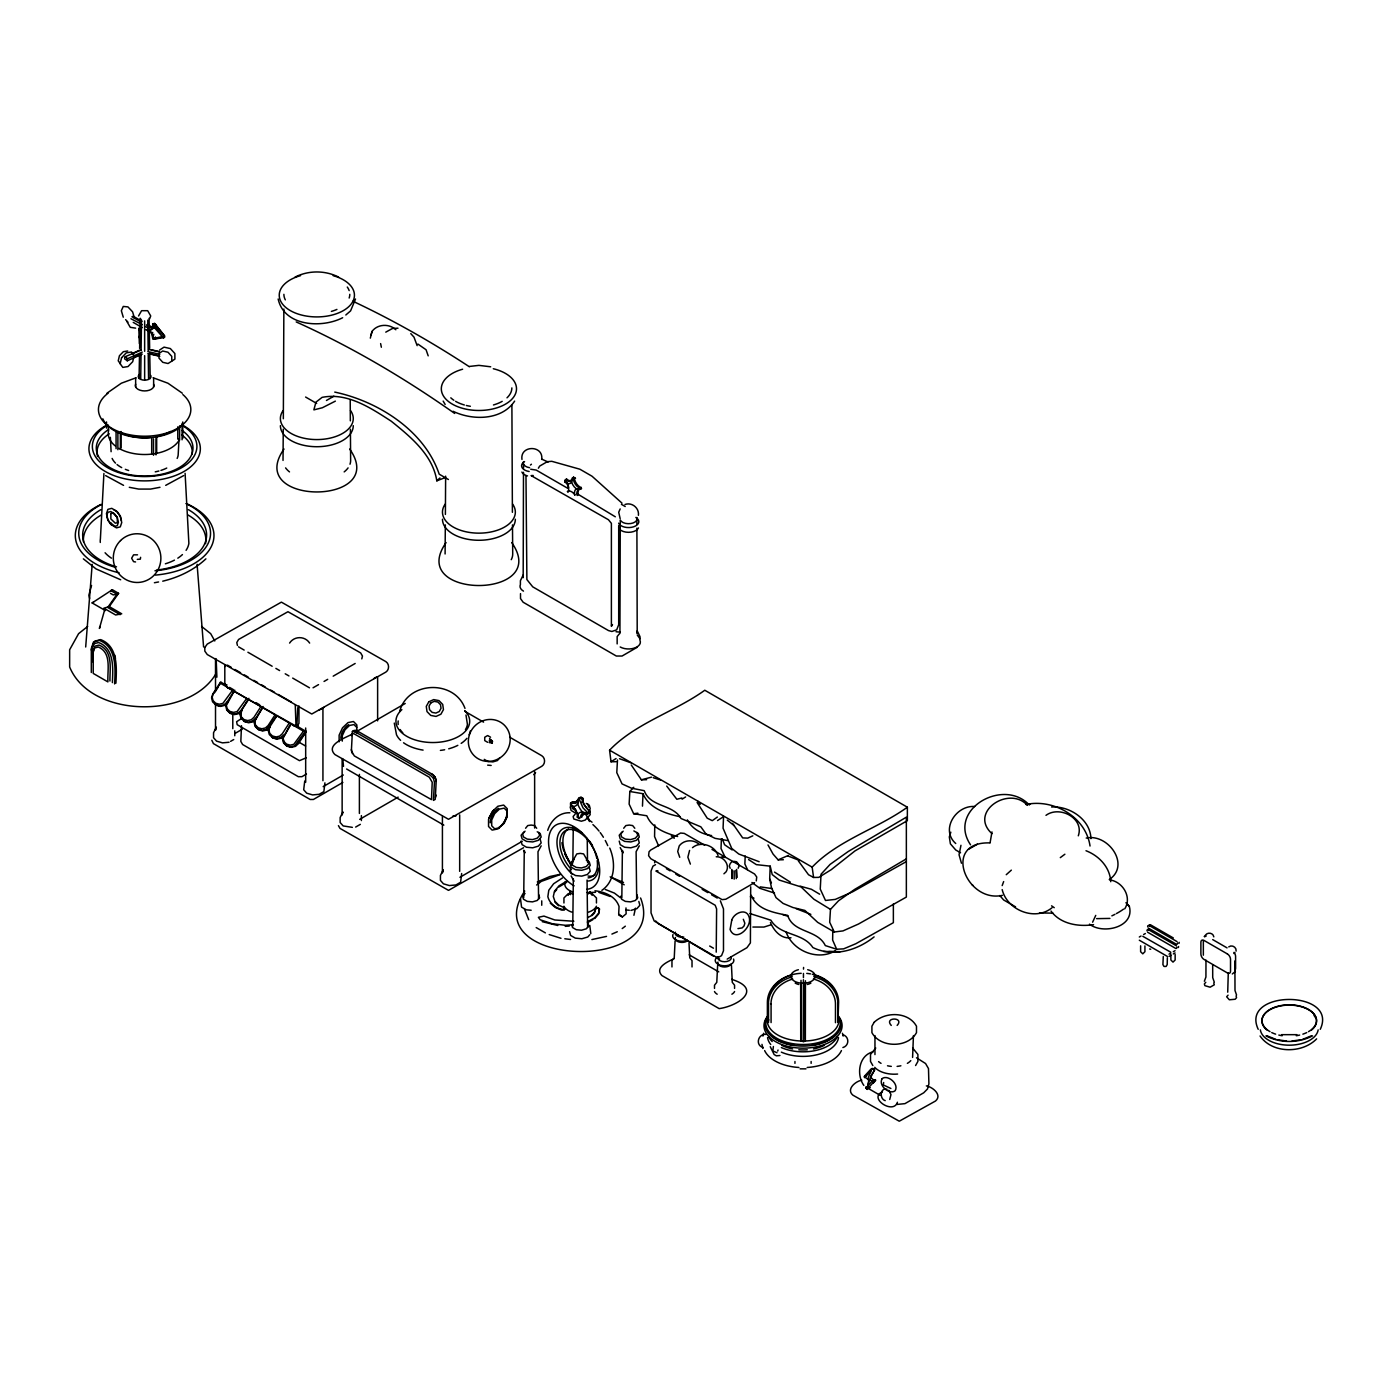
<?xml version="1.0" encoding="UTF-8"?>
<svg xmlns="http://www.w3.org/2000/svg" width="1393" height="1393" viewBox="0 0 1393 1393"><rect width="100%" height="100%" fill="white"/><g stroke="black" fill="none" stroke-linecap="round" stroke-linejoin="round"><path stroke-width="1.5" d="M768.518 1022.479L768.518 1003.726M800.905 1041.18L801.01 980.359M1140.623 945.812L1140.623 951.715L1142.782 953.839L1144.924 951.715L1144.924 945.917M1170.869 954.431L1170.869 959.986L1173.01 962.11L1175.152 959.986L1175.152 954.449M523.489 472.314L523.176 577.695L523.176 575.013L520.407 580.724L520.407 584.538A11.823 6.826 0 0 0 523.472 591.12M523.507 468.466L523.524 464.182M619.92 633.536L620.268 520.042A8.602 4.963 0 0 0 630.785 523.542A8.602 4.963 0 0 0 636.862 517.465M805.433 980.776L805.346 1041.006L803.204 1041.842L803.413 979.749M283.859 309.02L283.336 418.736M1205.99 960.125L1205.92 977.015L1204.37 981.264M1228.278 972.993L1227.721 992.182M445.394 514.435L445.638 476.145M283.023 460.421L283.267 429.236M445.098 553.979L445.325 524.882M803.43 977.642L803.465 973.446M523.698 897.754L524.273 850.444L524.935 852.882L523.594 850.357M572.836 862.981L573.254 828.574M572.767 926.084L573.341 878.774M621.835 897.754L622.392 850.444L623.071 852.882L620.198 847.588M141.32 329.305L141.389 325.022M140.71 378.652L141.041 354.797M141.093 350.461L141.494 320.111L140.188 318.3L139.631 348.424M654.78 824.882L654.571 836.566L658.576 845.83M139.056 378.548L139.509 354.884M832.805 930.367L832.631 940.049L836.653 949.225L843.618 948.859L855.842 943.723L893.366 922.688L893.366 903.935M803.5 969.11L803.587 967.438M721.4 838.795L721.017 848.529L725.265 857.479L721.33 856.956M723.559 816.437L723.071 828.226L731.725 848.389L738.83 854.048L759.15 861.71M745.203 855.946L744.872 863.991L747.449 869.563M906.355 861.588L852.69 891.781L835.278 899.408L825.492 900.47L820.251 889.082L821.052 874.212L830.089 864.409L848.25 851.489L906.355 817.169L906.355 897.075L858.488 924.029L842.974 930.907L834.268 931.987L817.674 922.358L804.875 910.43L792.983 907.54L783.092 903.43L776.005 897.632L771.461 887.62L769.685 878.896L770.207 866.15L756.364 864.635L748.598 859.585M642.469 806.147L643.009 793.731L629.828 791.485L629.131 804.109L633.641 813.704L646.805 815.758C651.959 828.139 665.61 833.24 677.625 836.514M675.083 940.937L674.247 957.775L671.966 960.63L671.966 966.951M717.621 965.506L716.786 982.326L714.505 985.199L714.505 988.403M732.439 870.416L732.039 878.617L731.725 869.424M179.035 438.76L178.165 455.093A33.658 19.432 0 0 1 177.155 458.419M85.687 646.996L92.182 564.322M617.482 759.969L616.786 772.645L622.044 783.893L631.499 788.212L644.21 790.667C650.392 807.574 672.749 803.778 681.055 818.509L700.853 826.833L705.868 833.815L715.097 838.36L728.173 840.641M103.918 473.498L100.4 538.882A44.402 25.631 0 0 0 100.296 542.452M906.355 858.872L854.693 889.378L838.534 900.783L830.472 909.385L829.688 922.236L834.268 931.987M990.092 842.73L991.973 831.917M573.498 477.155L571.966 480.359A8.097 4.684 60 0 1 565.07 482.17L566.498 478.983A7.87 4.545 60 0 0 573.498 477.155L575.518 478.304M635.469 908.166L633.919 915.288M1167.351 957.74L1167.212 964.583L1166.133 966.446L1163.991 966.446L1162.911 964.583L1163.277 956.503M140.606 557.304L140.327 559.15L137.298 559.377M1146.996 930.89L1147.153 929.88M1147.658 926.711L1147.815 925.701M1148.616 930.315L1148.755 929.323M1149.26 926.136L1149.417 925.126M1176.789 948.093L1176.946 947.083M1177.451 943.914L1177.607 942.904M1178.408 947.519L1178.565 946.509M1179.053 943.34L1179.209 942.33M577.381 802.264L572.61 801.759L570.59 802.925L570.59 805.868A12.746 7.365 60 0 0 578.269 801.428L578.757 798.206L580.794 797.04L583.319 798.502A12.746 7.365 60 0 1 581.647 802.281M489.622 740.972L489.343 742.626L492.199 742.991L492.478 741.32L489.552 738.569M520.512 593.61L520.512 598.572L523.141 602.229L616.333 656.033L622.062 656.033L637.245 647.257M654.623 862.824L654.919 861.1M875.466 1079.61L872.819 1081.595L869.249 1079.523L868.274 1077.277L871.443 1070.573L864.635 1077.538L864.322 1076.685L868.849 1079.993L867.23 1089.378L865.924 1087.985L872.523 1080.742L875.727 1080.341L873.254 1083.057M867.23 1089.378L868.936 1080.898L867.839 1078.722M370.312 338.151L372.035 331.412C377.52 323.89 389.344 323.472 395.856 329.758M1078.304 835.817C1084.468 818.179 1059.533 805.276 1045.986 815.34M762.911 1036.096L763.608 1033.275M716.228 952.15L716.611 908.95L715.201 905.258L655.894 871.025L657.966 870.938L657.183 871.391M304.736 781.003L303.691 789.761L306.704 793.174L312.624 794.915L319.189 794.306L323.873 791.607L324.917 782.849M104.597 610.117L99.408 628.452L100.052 626.467M960.961 845.29L959.063 854.78L961.449 863.225M370.938 335.295L372.035 331.412M689.587 850.426L687.863 857.165L690.371 864.095M912.589 1057.426L913.442 1035.574M234.355 691.276L246.718 698.415L237.089 711.579L233.502 712.398L229.845 711.388L227.216 708.776L226.362 705.38L234.738 690.144L226.972 702.142L225.753 706.059L226.763 710.012L229.723 712.955L233.85 714.104L238.865 713.007L241.564 710.587M248.912 698.328L241.146 710.326L239.927 714.243L240.937 718.196L244.524 721.644L248.651 722.775L252.829 721.818L255.946 719.014M263.085 706.512L254.118 722.427L255.111 726.38L258.088 729.323L262.215 730.472L266.394 729.514L276.162 716.42M269.511 726.711L268.292 730.611L269.302 734.564L272.871 738.011L276.998 739.161L281.194 738.203M290.353 724.604L282.466 738.795L283.476 742.765L286.436 745.708L290.562 746.857L295.595 745.76L306.251 731.569L303.448 731.168L291.085 724.029L283.075 738.133L283.946 741.511L286.575 744.141L290.232 745.151L293.801 744.332L303.448 731.168M777.712 1051.071L778.043 1050.026M950.827 832.196L949.312 836.914L950.392 843.827L955.737 849.991L960.543 852.76M220.181 683.092L232.544 690.231L222.897 703.395L219.328 704.214L215.671 703.204L213.042 700.575L212.171 697.196L213.233 693.836L220.547 681.961L225.875 685.025M91.311 650.009L93.366 643.879L98.607 642.521C114.696 648.703 112.955 668.657 112.38 682.622M93.174 646.108L94.846 641.146L100.679 639.613C118.213 646.3 116.699 667.926 115.915 683.197M93.227 652.272L94.672 647.971L98.328 647.014C112.015 652.777 107.191 670.451 107.923 681.908L93.227 673.428L93.227 650.914L94.828 646.16L99.007 645.081C113.355 650.81 109.768 668.919 109.943 681.038M565.07 482.17L565.384 479.627A7.87 4.545 60 0 0 572.384 477.799L573.219 478.269A7.87 4.545 60 0 0 580.219 488.194L580.481 489.256A7.87 4.545 60 0 0 577.207 495.508M566.498 478.983L565.123 480.393A7.87 4.545 60 0 1 568.64 487.428M355.511 299.007L350.583 310.883L345.83 314.992M224.813 666.655L225.474 664.74M224.813 665.593L224.813 683.023L227.442 687.585L296.848 726.641L297.736 707.696M296.848 726.641L298.955 723.367L298.955 705.955M352.394 731.412L355.424 732.004L430.385 775.274L433.415 778.199L434.442 782.291L433.415 800.418L435.243 799.373L436.253 779.958L433.327 774.874L357.252 730.942L354.205 730.367L352.394 731.412L351.384 750.827L354.31 755.911L431.464 799.617L432.213 782.291L429.27 777.207L354.31 733.937L352.116 733.502L351.384 735.626M435.521 797.284L436.253 795.159M1092.617 922.183L1095.751 915.393M756.277 880.916L756.73 876.998L754.553 873.986L711.997 849.434M1002.176 885.6L1003.656 881.577M138.551 315.967L141.598 310.691L147.675 310.691L150.723 315.967L149.608 318.84M241.494 725.701L240.832 741.424L242.626 744.524L298.328 776.685L301.915 776.685L306.477 774.055M361.797 658.889L362.459 656.033L360.665 652.934L287.968 611.719L238.569 639.474L236.775 642.591L237.437 645.447M573.394 859.794L576.789 853.909L580.202 853.387L583.597 853.909L586.993 859.794M738.133 868.274L739.039 865.976L738.133 863.677L736.601 861.762L734.163 861.379L731.725 861.762L730.176 863.677L729.288 865.976L730.176 868.274M897.423 1102.246C893.348 1115.009 867.909 1097.91 882.466 1091.851M91.555 585.46L88.856 595.194L89.605 598.468M620.164 508.933L618.718 512.258L620.164 518.631M1204.823 936.862C1205.554 931.952 1213.094 931.952 1213.825 936.862M1124.743 908.863C1132.213 897.179 1122.793 881.699 1109.838 879.906M581.63 817.378L583.58 812.99M547.728 830.332C550.775 820.564 559.15 812.258 569.911 812.763M488.664 818.266L493.993 809.629M503.674 823.437L507.244 815.706L507.244 808.689L503.674 805.067L497.893 806.251L492.112 811.736L488.543 819.484L488.543 826.484L492.112 830.106L497.893 828.939L504.179 823.28L507.122 816.907L507.122 811.126L504.179 808.149L499.408 809.107L494.654 813.651L491.712 820.024L491.712 825.805L494.654 828.783L499.408 827.825M399.634 711.666C407.226 681.055 454.188 679.105 464.983 708.375M865.924 1087.985L867.299 1089.065L874.717 1080.933L870.433 1077.224L874.612 1069.946L873.777 1069.128M870.433 1077.224L874.612 1069.946M155.494 336.984L154.64 338.656L152.708 338.603L151.698 333.049L145.812 329.653M773.394 1046.509L772.836 1050.966L776.981 1052.708M541.181 845.847L537.994 851.698L538.569 899.112M639.3 845.847L636.113 851.698L636.688 899.112M215.811 673.986C188.978 719.38 90.615 718.213 69.65 666.986L69.65 649.765L78.583 633.676L87.672 626.45M915.584 1065.541L917.9 1061.431L917.9 1054.466L912.641 1048.006M514.644 401.114C501.637 420.582 472.419 420.634 453.073 411.283M538.377 468.187L539.683 466.08L547.292 461.692L551.767 461.309L579.888 469.215L592.042 476.232L622.009 503.152M1320.268 1029.305C1338.917 989.518 1239.561 989.518 1258.21 1029.305M214.522 692.739L217.848 687.602M305.642 731.081L294.759 745.899M524.726 891.05C474.63 965.906 670.242 974.734 640.588 897.997M616.228 761.675L611.005 761.779L609.577 750.183C635.382 723.211 674.63 711.875 704.788 690.249L907.365 807.209L907.365 820.651L855.006 850.897L831.203 869.702L818.823 877.364L813.582 877.468L808.515 874.734L798.398 860.926M813.582 877.468L812.154 867.142C837.959 840.171 877.224 828.835 907.365 807.209M109.246 606.599L121.713 613.808L115.671 614.992L103.866 608.184L109.246 606.599L118.597 593.331L112.363 589.727L110.831 590.615L117.064 594.219L118.597 593.331M570.503 891.677L568.083 895.107L570.259 892.948M989.935 842.904C941.372 841.355 966.22 903.448 1002.455 895.333M619.223 633.972L617.151 636.584L617.151 643.914M525.579 828.26L527.738 825.579L531.133 825.056L534.529 825.579L536.688 828.26M623.698 828.26L625.857 825.579L629.253 825.056L632.666 825.579L634.808 828.26M554.518 892.182L556.747 889.535M533.798 774.7L535.574 772.593M594.654 918.631L598.659 913.912L599.46 909.455L597.806 907.661L595.542 908.497L594.411 912.363L590.736 916.054L587.602 917.604M499.704 757.949L497.388 760.561L492.861 761.901L487.829 761.449L484.224 759.359M523.942 832.004L521.086 835.243L522.079 838.812L526.519 841.389L532.718 841.947L538.325 840.31L541.181 837.071L540.188 833.484L537.228 831.778M525.057 831.186L522.636 833.919L523.472 836.949L527.233 839.108L532.474 839.596L537.21 838.203L539.613 835.469L538.795 832.439M575.135 814.226L573.115 816.507L573.812 819.032L581.316 821.226L585.252 820.077L587.271 817.795L586.575 815.271L583.441 813.46M587.393 817.83L590.249 814.592L589.256 811.005M525.057 893.47L522.636 896.204L523.472 899.234L527.233 901.393L532.474 901.88L537.21 900.487L539.613 897.754L538.795 894.724M573.011 860.334L570.155 863.556L571.13 867.142L575.57 869.72L581.786 870.277L587.393 868.64L590.249 865.401L589.256 861.814L586.296 860.108M574.125 859.516L571.705 862.25L572.54 865.279L576.302 867.439L581.543 867.926L586.279 866.533L588.682 863.799L587.846 860.77M622.062 832.004L619.206 835.243L620.198 838.812L624.639 841.389L630.855 841.947L636.444 840.31L639.3 837.071L638.325 833.484L633.867 830.924M623.176 831.186L620.773 833.919L621.609 836.949L625.353 839.108L630.611 839.596L635.33 838.203L637.75 835.469L636.914 832.439M589.796 934.72L587.794 937.001L581.874 938.743L575.326 938.133L570.625 935.434L569.58 931.638M1205.781 982.291L1204.37 983.893L1204.858 985.652L1210.117 987.202L1214.278 984.799L1213.791 983.04M1233.937 953.526L1234.86 952.481M1228.069 995.159L1226.658 996.761L1229.34 999.791L1235.156 999.251L1236.566 997.667L1236.079 995.891M889.727 1099.477L890.98 1094.585L888.769 1090.249M1235.417 971.426L1232.3 973.968M1011.335 870.137L1006.251 874.7M629.828 791.485L633.763 787.271M591.973 915.619L594.411 913.094L595.542 909.141L597.806 907.661L599.46 908.793L598.659 913.181L594.654 917.813L587.411 921.818M289.587 643.078C294.271 635.852 304.963 635.852 309.646 643.078M568.292 893.61L563.939 897.963L563.939 902.995M1316.629 1038.865C1302.159 1053.77 1272.209 1053.717 1260.056 1035.992M897.144 1025.422C904.858 1016.925 883.545 1016.925 891.259 1025.422M601.863 890.353C615.532 880.916 615.706 862.093 609.751 848.093M723.925 873.794L726.136 871.757C730.263 864.949 723.681 856.399 716.246 856.765M335.365 401.132L322.358 407.749L313.86 409.873L315.95 402.142L322.096 397.371C347.345 392.234 371.026 408.114 391.241 421.208C410.552 436.775 432.77 454.884 436.81 480.846L439.944 477.973M226.972 702.142L223.855 704.962L219.659 705.92L215.532 704.771M227.599 702.629L224.465 705.45L220.286 706.408L216.159 705.258L212.572 701.828L211.562 697.858L212.798 693.958L221.174 682.448M238.029 713.146L241.146 710.326M252.22 721.33L255.337 718.509M270.138 727.198L267.003 730.002L262.824 730.977L258.698 729.828L255.737 726.885L254.727 722.915M280.568 737.698L283.702 734.895M284.015 449.034C243.688 506.251 389.988 506.251 349.66 449.034M446.091 542.591C405.763 599.826 552.046 599.826 511.719 542.591M768.814 1019.92L767.369 1021.156L767.386 1002.351A35.626 29.027 -0.5 0 1 801.184 973.307M530.454 465.053L531.429 464.235M574.334 477.625A7.87 4.545 60 0 0 581.334 487.55L578.095 489.674A8.097 4.684 60 0 1 571.2 479.923L574.752 477.869M618.684 915.062L622.375 916.942L626.136 913.86L625.979 907.923M577.068 800.749L581.63 797.527L583.58 804.161L589.796 811.684L584.729 814.034A12.746 7.365 60 0 1 577.068 800.749L578.269 801.428M106.982 393.192L121.348 383.214L136.183 377.729M205.903 558.854C193.94 570.068 178.6 577.416 162.737 581.177M875.762 1048.006L870.503 1054.466L870.503 1061.431L872.819 1065.541M385.774 332.143L392.53 328.452L397.98 328.191M536.618 885.008L541.32 881.386L560.125 874.612M622.201 928.574L625.335 926.171M1060.299 857.635L1064.879 854.222M692.513 847.658C700.644 840.676 714.905 845.464 718.039 855.511M717.36 817.029L712.293 820.669L707.226 818.196L697.092 802.472M835.539 950.601C818.283 961.292 793 951.193 786.209 932.3M159.568 350.061L164.026 347.136L170.346 348.563L174.874 353.543L174.909 359.133L168.065 363.521L162.772 362.319L158.994 358.14L158.941 353.474L162.668 351.019L167.978 352.22L171.757 356.382L171.792 361.066M105.433 610.604L92.13 602.925L112.363 589.727M562.424 877.973L553.63 883.754L548.79 890.266L547.849 896.709C549.713 904.127 557.113 909.316 564.583 909.646L563.973 907.609L558.663 905.05L554.919 901.306L553.3 896.552L554.518 891.189L558.976 885.844L566.725 881.125M717.534 820.564L722.828 817.099M611.005 761.779L616.072 758.541M1109.246 879.575C1130.907 865.07 1108.114 833.24 1086.209 838.064M682.082 799.182L685.617 796.935M558.976 886.906L566.725 882.274M130.942 318.736L142.225 324.656M145.812 326.728L151.193 329.845L152.708 328.957L152.708 324.169L154.64 323.489L164.566 335.748L164.566 337.402L153.578 339.265L152.708 338.203L153.787 334.198M151.698 333.049L152.76 332.439M326.45 400.47L333.885 396.187M92.13 602.925L93.644 602.055M532.213 476.075L533.171 475.518L531.099 475.588L608.462 519.746L611.388 523.35L611.388 626.345L612.485 624.586L611.527 625.144M226.92 684.851L225.701 685.548L228.348 688.107M581.334 487.55L580.481 489.256L577.869 488.717A8.097 4.684 60 0 0 574.752 495.02M242.173 718.126L236.618 721.713L237.193 724.691L299.478 760.665L306.268 757.775M313.059 687.794L318.544 684.625M324.047 681.456L327.703 679.331M333.188 676.162L355.163 663.468M234.86 733.519L242.19 729.288M230.594 741.355L233.728 739.561M319.189 710.099L323.873 707.383M373.881 678.513L377.015 676.719M351.558 734.459C345.812 737.611 325.022 744.767 334.912 754.553L448.511 819.293L541.86 766.237C545.464 763.991 545.464 758.018 541.86 755.772L509.908 737.315M355.267 732.318L405.224 703.482M323.176 786.627L343.322 774.996M342.87 782.448L313.39 799.478L310.151 799.478L213.425 743.618L211.806 740.24M359.655 819.38L398.172 797.144M433.415 778.199L435.243 777.155L436.253 781.247M355.65 827.059L360.334 824.36M572.61 802.734L572.61 801.759L575.657 802.943L575.657 801.55L570.59 803.9L574.16 807.661M459.934 877.277L522.288 841.268M523.559 847.728L448.511 890.371L340.031 828.417L338.429 825.631M587.794 894.045L590.58 892.443M655.528 864.67L652.969 866.15L651.036 871.025L651.036 912.903L654.17 920.965L713.791 956.347M754.553 882.64L725.788 899.251L722.096 899.634L650.757 858.663L648.598 855.668L649.051 851.75L650.757 850.009L680.568 833.031L684.259 833.397L704.614 845.151M674.055 958.767C668.292 961.362 654.17 967.543 661.936 975.57L719.171 1008.619C738.569 1005.868 763.033 989.134 731.673 979.349M718.997 957.113L721.557 955.633L723.489 950.757L723.489 908.88L720.355 900.836M727.181 959.098L746.944 947.693L750.392 942.904L750.688 886.801M779.923 1055.511L776.371 1055.824L774.142 1054.553L770.259 1046.683M1051.994 907.783C1035.103 921.522 1007.104 910.186 1002.176 889.622M842.887 1047.553C849.434 1045.69 849.434 1036.584 842.887 1034.72M873.202 1051.785C858.593 1055.285 856.225 1074.874 863.852 1085.408M864.635 1077.538L864.461 1076.197L871.06 1068.988L874.247 1069.093M865.471 1075.605L864.722 1076.928L865.732 1076.336M861.814 1080.184C855.685 1081.142 845.882 1089.239 852.882 1095.159L899.269 1121.208L935.521 1101.01C942.608 1094.968 932.457 1086.888 926.345 1085.896M870.799 1078.095L871.443 1076.65M868.849 1079.993L869.876 1079.401M868.1 1088.229L867.073 1088.821L870.259 1087.62M883.65 1082.5L883.336 1084.973L890.893 1088.49M1139.317 937.019L1141.041 936.026M1143.618 934.529L1145.342 933.536M1169.023 954.17L1170.747 953.16M1173.324 951.68L1175.048 950.688M1169.023 956.416L1170.747 955.424M1173.324 953.926L1175.048 952.934M1228.748 946.874C1231.847 944.384 1236.723 947.205 1236.113 951.123M968.466 849.347L973.341 846.526M973.55 846.404L977.398 844.193M587.411 922.723L592.843 919.659M874.107 936.897C856.869 950.618 833.397 957.444 812.868 947.553C802.908 932.317 780.202 935.992 770.886 920.198L749.904 913.547M183.632 475.622L165.715 485.356M767.996 844.942L773.063 854.066L778.13 859.847L788.264 855.476M1311.422 1035.817L1302.507 1039.422M1312.537 1035.87C1298.276 1043.322 1280.202 1043.322 1265.941 1035.87M752.812 835.835L747.745 838.116L742.678 837.907L732.544 823.367M132.161 353.543L139.613 350.2M142.208 354.101L127.285 360.804L124.691 358.889L124.691 356.904L140.902 350.165M127.285 360.804L127.285 358.819L142.208 352.116M135.313 356.643L140.902 354.135M537.298 881.943L549.904 876.51L560.439 874.229M611.91 934.076L617.291 931.76M651.524 777.155L641.389 779.784L631.255 764.983M436.81 480.846L445.307 477.538M295.055 277.085C308.549 270.259 325.126 270.259 338.621 277.085M342.661 317.726C321.818 328.487 284.085 326.467 278.165 299.007M771.078 924.795L763.939 927.059L752.882 927.041M630.942 910.413L636.862 908.671L639.875 905.258L638.83 901.463M114.383 526.415L117.291 525.649L118.405 522.34L117.291 517.743L114.383 513.634L110.778 511.544L107.87 512.311L106.756 515.619L107.87 520.216L110.778 524.343L116.455 527.877L120.286 526.867L121.748 522.514L120.286 516.49L116.455 511.074L111.736 508.341L107.905 509.35L106.443 513.686L107.905 519.728L111.736 525.144M681.908 797.997L676.841 799.269L666.707 786.07M253.056 721.191L248.024 722.288L243.897 721.139M263.66 730.211L267.23 729.392M281.421 737.576L276.389 738.656L272.262 737.524M591.886 939.561L606.547 936.392M1300.783 1039.77L1291.973 1041.041M1204.179 936.462L1206.216 936.044M159.986 487.306L150.583 489.082L138.691 489.082L129.288 487.306M154.397 582.744L158.576 581.961M620.198 632.161L616.002 631.743M127.703 350.984L123.35 351.698L119.415 355.772L118.231 360.822L120.46 363.886M1025.892 804.492C1053.648 798.537 1085.843 816.89 1090.04 846.021M1026.397 804.44L1030.437 803.865M152.708 338.603L164.566 336.183L154.64 323.489L152.708 324.169M160.595 337.907L154.64 338.656L153.787 337.594M633.641 813.704L637.89 813.199M974.647 806.512C956.033 805.067 940.118 829.688 955.737 843.514M469.58 366.429L478.896 365.366L490.684 366.794M624.952 504.492C631.952 501.95 639.352 508.045 638.412 515.306M766.15 1034.372C758.14 1033.449 754.867 1045.255 763.19 1047.553M806.007 1068.849L800.07 1068.849M595.507 892.304L586.958 892.53M1296.935 1034.668L1281.543 1034.668M229.027 742.26L222.48 742.869L216.559 741.128L213.547 737.715L213.547 732.735L216.368 727.146L215.515 730.211L215.515 704.161M452.638 816.246L455.929 815.95M352.359 827.355L343.166 825.927L340.153 822.514L340.153 817.534L342.974 811.927L342.138 815.009L342.138 758.576M1052.899 913.129L1039.491 912.955M1093.575 924.673C1078.495 926.954 1060.508 924.099 1050.984 911.039M737.959 928.591L742.156 927.912L744.071 925.91L744.837 923.246L743.322 919.276M565.245 926.345L569.284 926.066M573.307 924.76L565.245 925.283L552.237 923.716L540.205 919.798L538.377 917.308L543.966 916.089L554.814 919.989L573.846 921.261M1096.604 918.649L1109.908 918.422M530.733 469.249L536.183 470.068L567.595 488.212M872.07 1068.414L874.491 1068.814M641.389 779.784L646.631 779.697M778.13 859.847L783.371 859.742M1051.593 807C1069.598 805.816 1090.475 819.554 1090.928 838.621M823.629 951.471L840.049 951.715L828.783 951.541M790.98 937.768C781.09 939.108 773.951 930.803 770.451 922.514M135.626 328.139L130.263 327.32L126.85 321.417M487.654 765.14L491.154 765.454M626.014 909.96L629.305 910.256M531.168 910.256L526.258 909.821L521.557 907.104L520.529 898.938M1286.505 1041.041L1277.694 1039.77M570.59 802.925L575.361 803.43L578.757 798.206L583.005 807.853L587.776 812.85L587.776 813.825L581.56 814.156L579.61 818.544L577.068 817.082A12.746 7.365 60 0 1 584.729 812.641L587.776 813.825L589.796 812.659L589.796 809.716M557.809 925.492L542.208 921.661M564.809 938.76L570.538 939.474M711.631 835.574C701.88 834.303 691.955 828.818 687.341 819.868M760.16 886.871L772.035 888.56M137.524 554.832L133.589 554.832L131.621 558.245L133.589 561.658L135.556 561.954M487.654 742.295L484.729 740.606L484.729 737.228L487.654 735.539L490.58 737.228M541.703 459.15L548.145 462.023M896.848 1104.457L904.962 1103.639L923.698 1092.809L927.477 1088.995L928.905 1083.824L928.487 1068.57L925.561 1063.521L916.49 1057.792M334.755 392.095C378.234 401.288 424.604 430.681 439.195 474.177L448.407 479.505M631.29 762.911L619.502 758.715M356.155 731.168L358.367 731.586M295.403 725.422L298.067 725.927M293.279 725.596L295.264 725.979L295.925 724.081L295.264 705.05M594.933 890.771C604.754 891.868 615.741 896.343 619.049 906.512L618.684 913.825L622.375 916.942M598.886 892.391L610.186 896.483M774.525 893.087L759.812 888.281L751.924 882.483M680.01 816.716C665.732 813.704 649.138 808.288 643.009 793.731M151.402 349.747L159.377 351.611M148.616 349.417L158.576 351.75M147.832 351.541L159.777 354.327M150.618 353.857L158.576 355.72M147.832 353.526L159.777 356.329M1149.66 948.981L1150.722 949.242M274.177 737.367L277.834 738.394M800.122 886.157L811.388 889.274L819.624 894.184M886.975 1089.222C880.045 1087.324 879.314 1098.99 885.217 1100.644M799.443 860.456L787.881 855.946M153.091 377.729L167.926 383.214L182.291 393.192M796.012 908.619L810.83 914.348M610.169 876.824L623.524 882.466M549.208 934.564L560.979 938.29M653.265 777.712L660.456 780.01M782.605 914.557L788.368 916.402M836.653 949.225L825.318 945.586C817.412 929.201 793.331 933.345 787.654 915.358C774.09 912.676 756.921 909.873 751.227 895.281M1275.988 1039.422L1267.055 1035.817M120.686 579.767L96.013 568.901L83.371 558.854M750.339 896.779L753.961 898.172M417.917 344.071L426.066 349.747L428.191 355.859M605.311 889.483L614.435 893.105L620.268 897.597M123.559 485.356L105.642 475.622M1086 850.74C1098.973 855.702 1110.047 867.299 1110.743 881.717M830.472 909.385L813.86 899.199L801.062 886.923L779.279 880.08L772.21 874.56L770.207 866.15M790.371 882.169L774.525 872.105M621.452 504.353L625.213 506.512M576.841 493.54L615.323 516.803M305.607 397.04L316.664 403.43M133.014 316.124L141.999 321.313M147.379 324.412L153.979 328.226M1212.694 939.596L1227.059 947.884M131.952 316.733L140.937 321.922M146.317 325.039L151.698 328.139L153.787 326.937L153.787 323.559L155.494 324.134L155.494 327.355M147.379 329.34L150.966 331.412M133.24 322.392L142.225 327.581M1150.27 924.656L1173.324 937.959M1148.668 925.213L1177.033 941.598M1148.232 928.017L1176.597 944.384M1148.006 929.41L1176.371 945.777M1147.588 932.196L1175.936 948.563M1170.747 952.22L1142.8 936.305M1139.317 940.223L1167.369 956.416M1089.465 924.151C1102.943 934.755 1134.738 927.285 1129.392 906.599L1126.223 902.768L1129.392 906.599M1015.549 906.826L1003.639 899.965L999.774 895.542M609.577 750.183L812.154 867.142M464.774 711.266L483.58 722.131M113.826 509.786L117.412 511.875L120.32 516.002L121.435 520.599M586.296 803.448L589.256 805.171L590.249 808.741M576.302 810.796L572.54 808.619L571.705 805.589M582.135 814.156L583.319 814.835M575.57 813.059L571.13 810.5L570.155 806.913M666.376 868.692L670.137 870.869M675.797 874.125L679.558 876.301M702.159 889.361L707.818 892.617M711.579 894.794L717.238 898.05M572.54 827.007L576.302 829.166M238.569 646.857L244.158 650.078M247.902 652.237L272.157 666.237M275.884 668.396L279.61 670.555M285.217 673.794L288.943 675.936M292.687 678.095L309.472 687.794M613.146 878.426L624.221 884.816M110.465 593.314L113.216 594.915L117.064 594.219L107.714 607.487L120.181 614.679M227.442 665.123L231.203 667.299M234.964 669.476L240.606 672.732M244.367 674.909L248.128 677.068M253.787 680.341L257.548 682.5M261.309 684.677L265.07 686.853M270.712 690.11L274.473 692.286M278.234 694.445L291.398 702.055M709.681 946.039L713.442 948.198M719.659 959.098L658.384 923.716L655.65 920.965M229.566 687.411L233.327 689.587M255.912 702.612L259.673 704.788M296.779 725.962L306.251 731.569L298.502 743.566L295.368 746.387L291.189 747.344L287.062 746.195L284.102 743.253L283.092 739.3M689.204 954.832L718.753 971.879M569.807 892.443L572.593 894.045M346.613 769.006L443.827 825.126M298.259 741.79L305.589 746.021M865.715 1086.975L880.15 1095.298M536.183 927.564L545.394 932.892M1027.425 805.346C1009.072 785.043 968.274 812.102 991.938 833.623M1051.558 905.833L1054.24 907.679M732.178 849.956L724.586 844.733L722.253 838.812M587.515 818.875L592.042 822.183M1029.323 804.997C1003.378 777.207 946.874 809.542 970.521 844.802M491.207 740.31L492.478 741.32M699.147 844.384C693.679 839.108 683.824 839.7 679.227 845.899L677.712 851.523L679.732 857.287M727.285 820.146L734.372 825.788M201.602 626.45L210.691 633.676L214.783 640.954M671.269 835.835L674.282 838.255M637.245 634.999L639.892 638.638M550.305 903.204L555.319 907.505L561.553 910.082L564.583 909.646L563.973 908.271M972.088 884.677L972.976 885.46M489.274 740.24L492.199 742.991M432.213 774.229L435.243 777.155M554.919 902.124L558.663 905.781M227.372 710.5L230.333 713.442L234.459 714.592L238.656 713.634L241.773 710.83L240.554 714.731L241.546 718.684M592.095 893.61L596.448 897.963L596.448 902.995M590.144 892.948L592.304 895.107L589.883 891.677M356.73 727.372L353.961 724.586L349.504 725.474L345.029 729.74L342.278 735.713L342.278 741.128M125.596 319.641L127.93 322.114M410.778 333.623L414 337.141L417.151 345.656M697.667 801.045L700.174 804.405M125.997 356.869L127.285 358.819M443.166 401.114L445.151 404.458M575.361 808.915L578.757 818.057M151.193 332.77L152.708 335.4M571.13 875.918L574.003 881.212M528.678 919.624L524.464 909.107M769.685 878.896L771.426 882.883M343.496 766.376L342.782 758.906M216.89 677.19L216.159 658.959M139.7 330.576L138.795 328.208L139.352 343.618M134.512 318.3L132.579 311.823L127.93 306.895L123.263 306.443L121.348 310.709L123.263 317.186M1236.566 995.037L1234.999 990.51L1234.895 960.926M1214.278 982.169L1212.711 977.642L1212.676 964.966M638.325 839.335L639.3 842.922L636.444 846.16L630.855 847.797L624.639 847.24L620.198 844.663L619.206 841.076M636.914 894.724L637.75 897.754L635.33 900.487L630.611 901.88L625.353 901.393L621.609 899.234L620.773 896.204M587.846 804.109L588.682 807.139M588.49 818.213L589.396 821.504M589.256 867.665L590.249 871.252L587.393 874.473L581.786 876.127L575.57 875.57L571.13 872.993L570.155 869.406M589.761 925.405L590.806 933.589M587.846 923.054L588.682 926.084L586.279 928.818L581.543 930.211L576.302 929.723L572.54 927.546L571.705 924.534M540.188 839.335L541.181 842.922L538.325 846.16L532.718 847.797L526.519 847.24L522.079 844.663L521.086 841.076M351.384 749.538L352.394 753.63M842.469 1033.275L843.165 1036.096M577.869 488.717L578.095 489.674M114.679 655.023L115.515 658.419M140.223 339.996L139.3 336.131L140.223 341.981M761.971 1044.367L762.911 1048.511M569.824 891.276L570.503 894.672M380.62 343.583L381.351 347.24M465.993 715.027L467.421 724.447A34.738 20.059 0 0 1 465.454 729.566M394.289 723.089L396.5 734.755A37.611 21.713 0 0 0 400.592 740.327M197.092 564.322L203.587 646.996M736.601 869.424L737.176 877.381M185.095 473.324L188.873 543.357A44.402 25.631 0 0 1 186.087 550.322M110.36 437.332L111.109 451.698M735.887 870.416L736.288 878.617M731.464 965.506L732.283 982.326L734.564 985.199L734.564 988.403M689.013 943.044L689.744 957.775L692.025 960.63L692.025 966.951M149.086 318.3L149.243 326.902M149.33 331.221L149.643 348.424M149.73 352.725L150.218 378.548M587.237 838.464L587.515 862.163M587.062 880.028L587.62 927.442M147.78 320.111L148.18 350.461M148.233 354.797L148.563 378.652M512.485 524.882L512.711 553.979A33.815 19.519 0 0 1 511.248 559.673M350.409 429.236L350.636 460.421A33.815 19.519 0 0 1 349.991 464.217M512.398 512.311L511.893 404.754M350.218 399.599L350.339 420.86M805.067 984.137L805.189 1039.526M800.644 983.771L800.731 1039.7M636.862 520.042L636.88 524.325M636.897 528.156L637.21 633.536L637.21 630.872L639.979 636.584L639.979 640.38A11.823 6.826 0 0 1 634.477 648.058A11.823 6.826 0 0 1 620.198 646.979M1203.343 941.076L1203.343 955.215M874.961 1035.574L874.961 1054.588M835.469 1022.688L835.469 1003.987A32.196 26.293 0.2 0 0 813.39 979M811.126 1061.501L811.126 1063.347M794.95 1061.501L794.95 1063.347M771.078 1003.9L771.078 1022.584M734.163 870.834L734.163 879.122M618.701 525.527L618.701 624.691L616.699 629.828L611.875 631.482L608.497 630.576L532.753 586.853L526.885 579.558L525.979 475.971M584.729 812.641L584.729 814.034M541.738 900.871L541.738 905.258M541.685 459.446C543.845 444.942 519.815 444.942 521.975 459.446M534.633 771.618L534.633 828.051M461.658 873.498L460.613 882.257L455.929 884.955L449.364 885.565L443.444 883.824L440.432 880.411L440.432 875.431L443.27 869.824L442.417 872.906L442.417 816.472M459.673 814.905L459.673 871.339M377.625 677.468L377.625 720.877M361.379 815.601L361.379 820.564M359.394 774.369L359.394 813.442M356.73 732.788L356.852 724.935L353.456 721.504L347.989 722.619L342.504 727.825L339.126 735.173L339.126 741.825M322.932 709.054L322.932 780.689M305.676 727.999L305.676 782.274M234.755 730.803L234.755 735.765M232.788 713.442L232.788 728.643M215.515 658.576L215.515 691.137M182.762 421.975L182.762 438.342M182.083 423.402L182.083 439.788M179.593 425.84L179.593 440.171M177.782 426.833L177.782 439.126M156.678 437.036L156.678 453.404M156.016 438.464L156.016 454.849M153.63 378.321L153.63 386.958M153.509 438.847L153.509 455.232M151.698 437.802L151.698 454.17M144.646 320.86L144.646 351.315M144.646 355.668L144.646 379.592M135.643 378.321L135.643 386.958M121.052 431.517L121.052 447.902M120.373 432.962L120.373 449.33M117.883 433.345L117.883 449.713M116.072 432.283L116.072 448.668M114.609 683.946C115.375 668.692 116.89 647.066 99.356 640.38L93.54 641.894L91.311 648.529L91.311 672.506M108.341 425.057L108.341 429.148M106.512 421.957L106.512 428.086M92.617 647.762L92.617 661.745M1314.034 1015.445A27.355 15.793 0 0 1 1315.671 1018.039M1269.998 1031.656A27.216 15.706 0 0 1 1269.998 1009.437A27.216 15.706 0 0 1 1308.497 1009.437A27.216 15.706 0 0 1 1308.497 1031.656M1306.738 1032.579A27.216 15.706 0 0 1 1302.855 1034.146M1299.652 1035.069A27.216 15.706 0 0 1 1296.291 1035.73M1282.204 1035.73A27.216 15.706 0 0 1 1278.826 1035.069M1275.64 1034.146A27.216 15.706 0 0 1 1271.739 1032.579M1318.144 1029.897A29.009 16.751 0 0 1 1289.239 1045.185A29.009 16.751 0 0 1 1260.352 1029.897M1266.829 1029.949A27.355 15.793 0 0 1 1271.06 1009.089A27.355 15.793 0 0 1 1307.435 1009.089A27.355 15.793 0 0 1 1311.649 1029.949M1235.156 969.754A4.44 2.56 60 0 0 1235.591 968.187L1235.591 956.434A4.44 2.56 60 0 0 1234.006 952.394M1123.542 909.107A32.248 8.323 -19.1 0 1 1116.385 913.582M1114.94 914.348A32.248 8.323 -19.1 0 1 1111.858 915.845M565.314 481.456A8.097 4.684 60 0 1 567.944 492.338M567.334 491.468A8.097 4.684 60 0 1 574.978 494.968M578.321 494.863A7.87 4.545 60 0 1 581.595 488.612M638.482 527.93A10.273 5.938 0 0 1 628.556 532.318A10.273 5.938 0 0 1 618.631 527.93M635.835 517.447A10.273 5.938 0 0 1 633.693 526.78A10.273 5.938 0 0 1 618.631 523.176M527.512 475.918A10.273 5.938 0 0 1 521.905 472.07M529.166 471.513A10.273 5.938 0 0 1 524.569 461.588M529.601 467.7A8.602 4.963 0 0 1 523.524 461.623M511.858 387.898A32.944 19.014 0 0 1 507 397.823M502.194 401.341A32.944 19.014 0 0 1 493.453 404.963M470.346 406.268A32.944 19.014 0 0 1 466.289 405.467M464.357 404.963A32.944 19.014 0 0 1 455.598 401.341M453.874 400.261A32.944 19.014 0 0 1 450.81 397.823M493.296 368.727A37.611 21.713 0 0 1 509.159 401.672A37.611 21.713 0 0 1 449.939 402.612A37.611 21.713 0 0 1 462.615 369.215M515.34 519.241A36.444 21.034 0 0 1 478.896 540.275A36.444 21.034 0 0 1 442.469 519.241M512.572 504.074A36.444 21.034 0 0 1 478.896 533.153A36.444 21.034 0 0 1 445.238 504.074M349.782 294.323A32.944 19.014 0 0 1 349.155 298.032M336.914 309.42A32.944 19.014 0 0 1 331.377 311.405M285.321 299.861A32.944 19.014 0 0 1 283.893 294.323M347.275 287.045A32.944 19.014 0 0 1 349.155 290.615M333.119 275.64A37.611 21.713 0 0 1 346.248 308.741A37.611 21.713 0 0 1 287.428 308.741A37.611 21.713 0 0 1 300.557 275.64M353.265 425.666A36.444 21.034 0 0 1 316.838 446.718A36.444 21.034 0 0 1 280.393 425.666M350.496 410.5A36.444 21.034 0 0 1 316.838 439.579A36.444 21.034 0 0 1 283.162 410.5M348.076 467.891A33.815 19.519 0 0 1 344.175 471.896M289.5 471.896A33.815 19.519 0 0 1 285.6 467.891M296.221 321.94A1024.134 591.294 60 0 1 454.675 413.442M352.882 301.236A1024.134 591.294 60 0 1 469.371 366.759M910.796 1060.63A18.614 10.744 0 0 1 907.365 1063.347M900.888 1065.784A18.614 10.744 0 0 1 897.109 1066.376M891.294 1066.376A18.614 10.744 0 0 1 887.515 1065.784M881.038 1063.347A18.614 10.744 0 0 1 878.583 1061.605M897.614 1074.055A21.853 12.607 0 0 1 874.734 1067.317M810.883 983.092A11.109 6.408 0 0 1 807.296 984.485M798.798 984.485A11.109 6.408 0 0 1 795.194 983.092M807.696 969.72A12.171 7.035 0 0 1 812.694 980.498A12.171 7.035 0 0 1 793.383 980.498A12.171 7.035 0 0 1 798.381 969.72M768.431 1003.726A34.721 28.313 -0.4 0 1 792.338 976.806M813.756 976.702A34.721 28.313 -0.4 0 1 837.872 1003.535L837.959 1022.305L838.621 1002.072A35.626 29.027 -0.5 0 0 812.241 974.212M806.756 973.394A35.626 29.027 -0.5 0 1 810.447 973.864M770.991 1003.9A32.196 26.293 0.2 0 1 792.704 979.053M770.068 993.975A33.989 27.738 -0.2 0 1 792.112 974.839M813.93 974.891A33.989 27.738 -0.2 0 1 832.37 987.289M832.822 1036.827A35.818 20.669 0 0 1 822.932 1042.539M820.947 1043.253A35.818 20.669 0 0 1 812.311 1045.307M793.766 1045.307A35.818 20.669 0 0 1 785.13 1043.253M783.145 1042.539A35.818 20.669 0 0 1 773.254 1036.827M839.021 1017.43A37.245 21.504 0 0 1 803.047 1044.506A37.245 21.504 0 0 1 767.055 1017.43M838.307 1016.768A35.818 20.669 0 0 1 803.047 1041.041A35.818 20.669 0 0 1 767.769 1016.768M837.454 1036.566A35.626 20.564 0 0 1 781.351 1047.571M772.175 1041.529A35.626 20.564 0 0 1 768.623 1036.566M824.412 1045.307A32.405 18.718 0 0 1 813.442 1048.964M807.278 1049.8A32.405 18.718 0 0 1 798.816 1049.8M792.634 1048.964A32.405 18.718 0 0 1 781.665 1045.307M838.534 1037.593A35.626 20.564 0 0 1 817.395 1054.64A35.626 20.564 0 0 1 781.351 1052.133M770.747 1044.506A35.626 20.564 0 0 1 767.543 1037.593M841.442 1050.583A39.753 22.95 0 0 1 807.191 1067.473M798.885 1067.473A39.753 22.95 0 0 1 764.635 1050.583M838.046 1015.654A39.039 22.532 0 0 1 803.047 1048.163A39.039 22.532 0 0 1 768.031 1015.654M839.7 1018.492A37.959 21.922 0 0 1 803.047 1046.091A37.959 21.922 0 0 1 766.376 1018.492M731.116 964.078A6.808 3.935 0 0 1 722.775 966.846A6.808 3.935 0 0 1 717.97 962.041M733.536 959.028A9.316 5.38 0 0 1 722.131 965.628A9.316 5.38 0 0 1 717.952 956.625M731.116 956.782A6.808 3.935 0 0 1 724.534 961.727A6.808 3.935 0 0 1 717.97 956.782M734.564 991.52A10.378 5.99 0 0 1 731.882 994.202M717.186 994.202A10.378 5.99 0 0 1 714.505 991.52M686.801 941.268A6.808 3.935 0 0 1 678.6 941.894A6.808 3.935 0 0 1 675.413 937.472M687.341 940.258A9.316 5.38 0 0 1 676.667 940.275A9.316 5.38 0 0 1 672.993 934.477M683.754 937.036A6.808 3.935 0 0 1 675.413 932.213M570.59 804.475A12.746 7.365 60 0 1 578.269 817.761M589.796 811.109A12.746 7.365 60 0 1 582.135 797.823M572.401 874.334A29.445 16.995 60 0 1 557.148 839.161A29.445 16.995 60 0 1 577.782 830.176M579.14 831.012A29.445 16.995 60 0 1 581.856 832.979M589.343 840.902A29.445 16.995 60 0 1 592.513 845.708M597.893 859.603A29.445 16.995 60 0 1 598.433 862.998M598.537 868.274A29.445 16.995 60 0 1 588.194 881.038M571.513 869.563A26.571 15.34 60 0 1 564.182 831.534A26.571 15.34 60 0 1 594.323 850.653M594.968 852.22A26.571 15.34 60 0 1 596.848 858.541M597.197 860.595A26.571 15.34 60 0 1 588.107 877.886M594.968 874.961A26.571 15.34 60 0 1 588.107 876.058M572.297 865.332A26.571 15.34 60 0 1 568.396 828.957M569.929 863.19A29.445 16.995 60 0 1 567.874 859.934M566.951 858.262A29.445 16.995 60 0 1 564.565 853.038M563.939 851.297A29.445 16.995 60 0 1 561.954 842.643M574.125 885.861A36.166 20.878 60 0 1 550.078 832.352A36.166 20.878 60 0 1 590.562 843.2A36.166 20.878 60 0 1 586.906 889.291M568.187 859.76A36.166 20.878 60 0 1 564.827 853.004M592.896 824.604A36.166 20.878 60 0 1 599.06 831.116M600.191 832.579A36.166 20.878 60 0 1 603.395 837.263M605.276 840.519A36.166 20.878 60 0 1 607.731 845.621M596.448 906.216A16.838 9.716 0 0 1 588.612 912.119M571.774 912.119A16.838 9.716 0 0 1 563.939 906.216M572.488 891.816A15.393 8.898 0 0 1 565.314 881.804M506.913 813.146A11.823 6.826 -60 0 1 498.555 827.616M490.197 822.793A11.823 6.826 -60 0 1 498.555 808.323M402.751 732.735A34.738 20.059 0 0 1 400.157 729.549M398.206 724.447A34.738 20.059 0 0 1 398.206 720.947M470.277 731.029A37.611 21.713 0 0 1 469.145 734.755M466.899 738.307A37.611 21.713 0 0 1 461.17 743.392M457.827 745.342A37.611 21.713 0 0 1 448.703 748.807M444.663 749.747A37.611 21.713 0 0 1 440.397 750.392M423.089 750.113A37.611 21.713 0 0 1 403.57 742.782M464.74 710.587A36.88 21.295 0 0 1 456.051 737.785A36.88 21.295 0 0 1 408.149 737.071A36.88 21.295 0 0 1 401.88 709.646M356.486 729.218A11.109 6.408 -60 0 1 356.016 732.614M340.797 738.29A11.109 6.408 -60 0 1 348.633 724.691M113.738 525.335A8.602 4.963 60 0 1 110.709 522.636M153.63 384.172A9.316 5.38 0 0 1 144.646 390.928A9.316 5.38 0 0 1 135.643 384.172M150.862 375.535A6.443 3.726 0 0 1 142.974 380.08A6.443 3.726 0 0 1 140.084 373.864M182.936 424.308A42.974 24.813 0 0 1 139.579 437.681A42.974 24.813 0 0 1 102.838 418.823M182.849 394.55A46.195 26.676 0 0 1 174.456 429.915A46.195 26.676 0 0 1 112.659 428.783A46.195 26.676 0 0 1 108.149 393.174M179.244 439.996A36.392 20.999 0 0 1 118.91 448.372M115.201 445.864A36.392 20.999 0 0 1 108.706 430.228M170.573 431.517A36.671 21.174 0 0 1 163.294 434.79M161.292 435.417A36.671 21.174 0 0 1 155.964 436.688M150.374 437.472A36.671 21.174 0 0 1 127.982 435.417M125.979 434.79A36.671 21.174 0 0 1 120.373 432.422M166.742 468.048A33.658 19.432 0 0 1 160.944 470.399M158.872 471.008A33.658 19.432 0 0 1 155.25 471.844M128.644 470.503A33.658 19.432 0 0 1 125.335 469.319M121.696 467.613A33.658 19.432 0 0 1 117.064 464.548M115.497 463.12A33.658 19.432 0 0 1 112.119 458.419M184.033 425.962A55.72 32.178 0 0 1 184.033 471.461A55.72 32.178 0 0 1 105.241 471.461A55.72 32.178 0 0 1 105.241 425.962M181.612 425.039A52.29 30.193 0 0 1 182.239 467.351A52.29 30.193 0 0 1 108.967 468.448A52.29 30.193 0 0 1 105.798 426.171M182.204 430.559A48.355 27.912 0 0 1 176.998 468.866A48.355 27.912 0 0 1 110.447 467.874A48.355 27.912 0 0 1 108.724 429.444M97.597 456.521A47.623 27.494 0 0 1 109.263 433.815M181.647 434.912A47.623 27.494 0 0 1 192.112 454.397M182.448 554.571A44.402 25.631 0 0 1 177.799 558.175M174.456 560.125A44.402 25.631 0 0 1 165.367 563.799M111.44 558.158A44.402 25.631 0 0 1 105.084 552.76M186.366 503.604A69.337 40.031 0 0 1 211.91 545.255A69.337 40.031 0 0 1 155.476 575.1M119.084 572.767A69.337 40.031 0 0 1 100.992 504.458M186.122 503.674A65.889 38.046 0 0 1 208.288 543.078A65.889 38.046 0 0 1 154.954 570.799M114.714 567.125A65.889 38.046 0 0 1 101.376 504.527M188.438 509.681A61.954 35.765 0 0 1 203.883 545.447A61.954 35.765 0 0 1 156.434 570.085M116.507 566.847A61.954 35.765 0 0 1 100.836 509.681M83.476 541.807A61.24 35.347 0 0 1 101.341 514.957M187.933 514.957A61.24 35.347 0 0 1 205.537 543.67M204.823 647.484L204.823 651.123L207.278 654.553L311.771 714.017L385.861 672.088C389.465 669.841 389.465 663.869 385.861 661.623L281.386 602.142L207.278 644.071L204.823 647.484M121.574 357.722L120.146 363.747L122.81 367.404L128.017 366.551L132.701 361.692L134.128 355.668L131.464 352.011L126.275 352.864L121.574 357.722M241.598 710.221L240.536 713.582L241.407 716.96L244.019 719.572L247.693 720.581L251.262 719.763L253.944 717.343L260.891 706.599L248.546 699.478L241.598 710.221M255.772 718.405L254.727 721.766L255.581 725.144L258.21 727.755L261.867 728.783L265.436 727.947L268.135 725.527L275.083 714.801L262.72 707.661L255.772 718.405M269.963 726.589L268.901 729.949L269.754 733.327L272.384 735.939L276.04 736.967L279.627 736.148L282.309 733.728L289.256 722.984L276.894 715.845L269.963 726.589M110.865 513.529L110.865 518.945L115.34 523.211L117.343 522.688L117.343 517.256L112.868 513.007L110.865 513.529M731.725 920.32L730.089 929.479C735.347 943.009 752.412 927.285 749.173 917.221C746.544 907.487 733.798 912.885 731.725 920.32M882.152 1078.617C877.869 1085.582 889.761 1095.107 895.107 1090.771C899.39 1083.824 887.515 1074.282 882.152 1078.617M153.578 324.099L152.708 325.736L163.503 338.011L153.578 324.099M428.818 701.811L426.275 706.39L427.007 711.597L430.733 715.427L436.044 716.42L440.902 714.209L443.444 709.629L442.713 704.44L438.987 700.609L433.676 699.599L428.818 701.811M430.837 702.908L429.061 706.094L429.566 709.716L432.161 712.38L435.87 713.077L439.248 711.544L441.024 708.358L440.519 704.736L437.907 702.055L434.216 701.358L430.837 702.908M874.107 1022.358L871.914 1026.223L871.914 1032.648C880.341 1048.163 908.062 1048.163 916.49 1032.648L916.49 1026.223C908.462 1011.631 885.443 1011.318 874.107 1022.358M1227.372 953.926L1204.04 940.449A4.44 2.56 60 0 0 1200.888 942.26L1200.888 954.013A4.44 2.56 60 0 0 1204.04 959.446L1227.372 972.923A4.44 2.56 60 0 0 1230.524 971.113L1230.524 959.359A4.44 2.56 60 0 0 1227.372 953.926M488.368 761.414A21.487 20.425 -46.8 0 0 507.801 729.775A21.487 20.425 -46.8 0 0 471.6 730.071A21.487 20.425 -46.8 0 0 488.368 761.414M120.547 540.554A24.36 23.785 85.6 0 0 130.524 581.508A24.36 23.785 85.6 0 0 160.178 552.324A24.36 23.785 85.6 0 0 120.547 540.554"/></g></svg>
